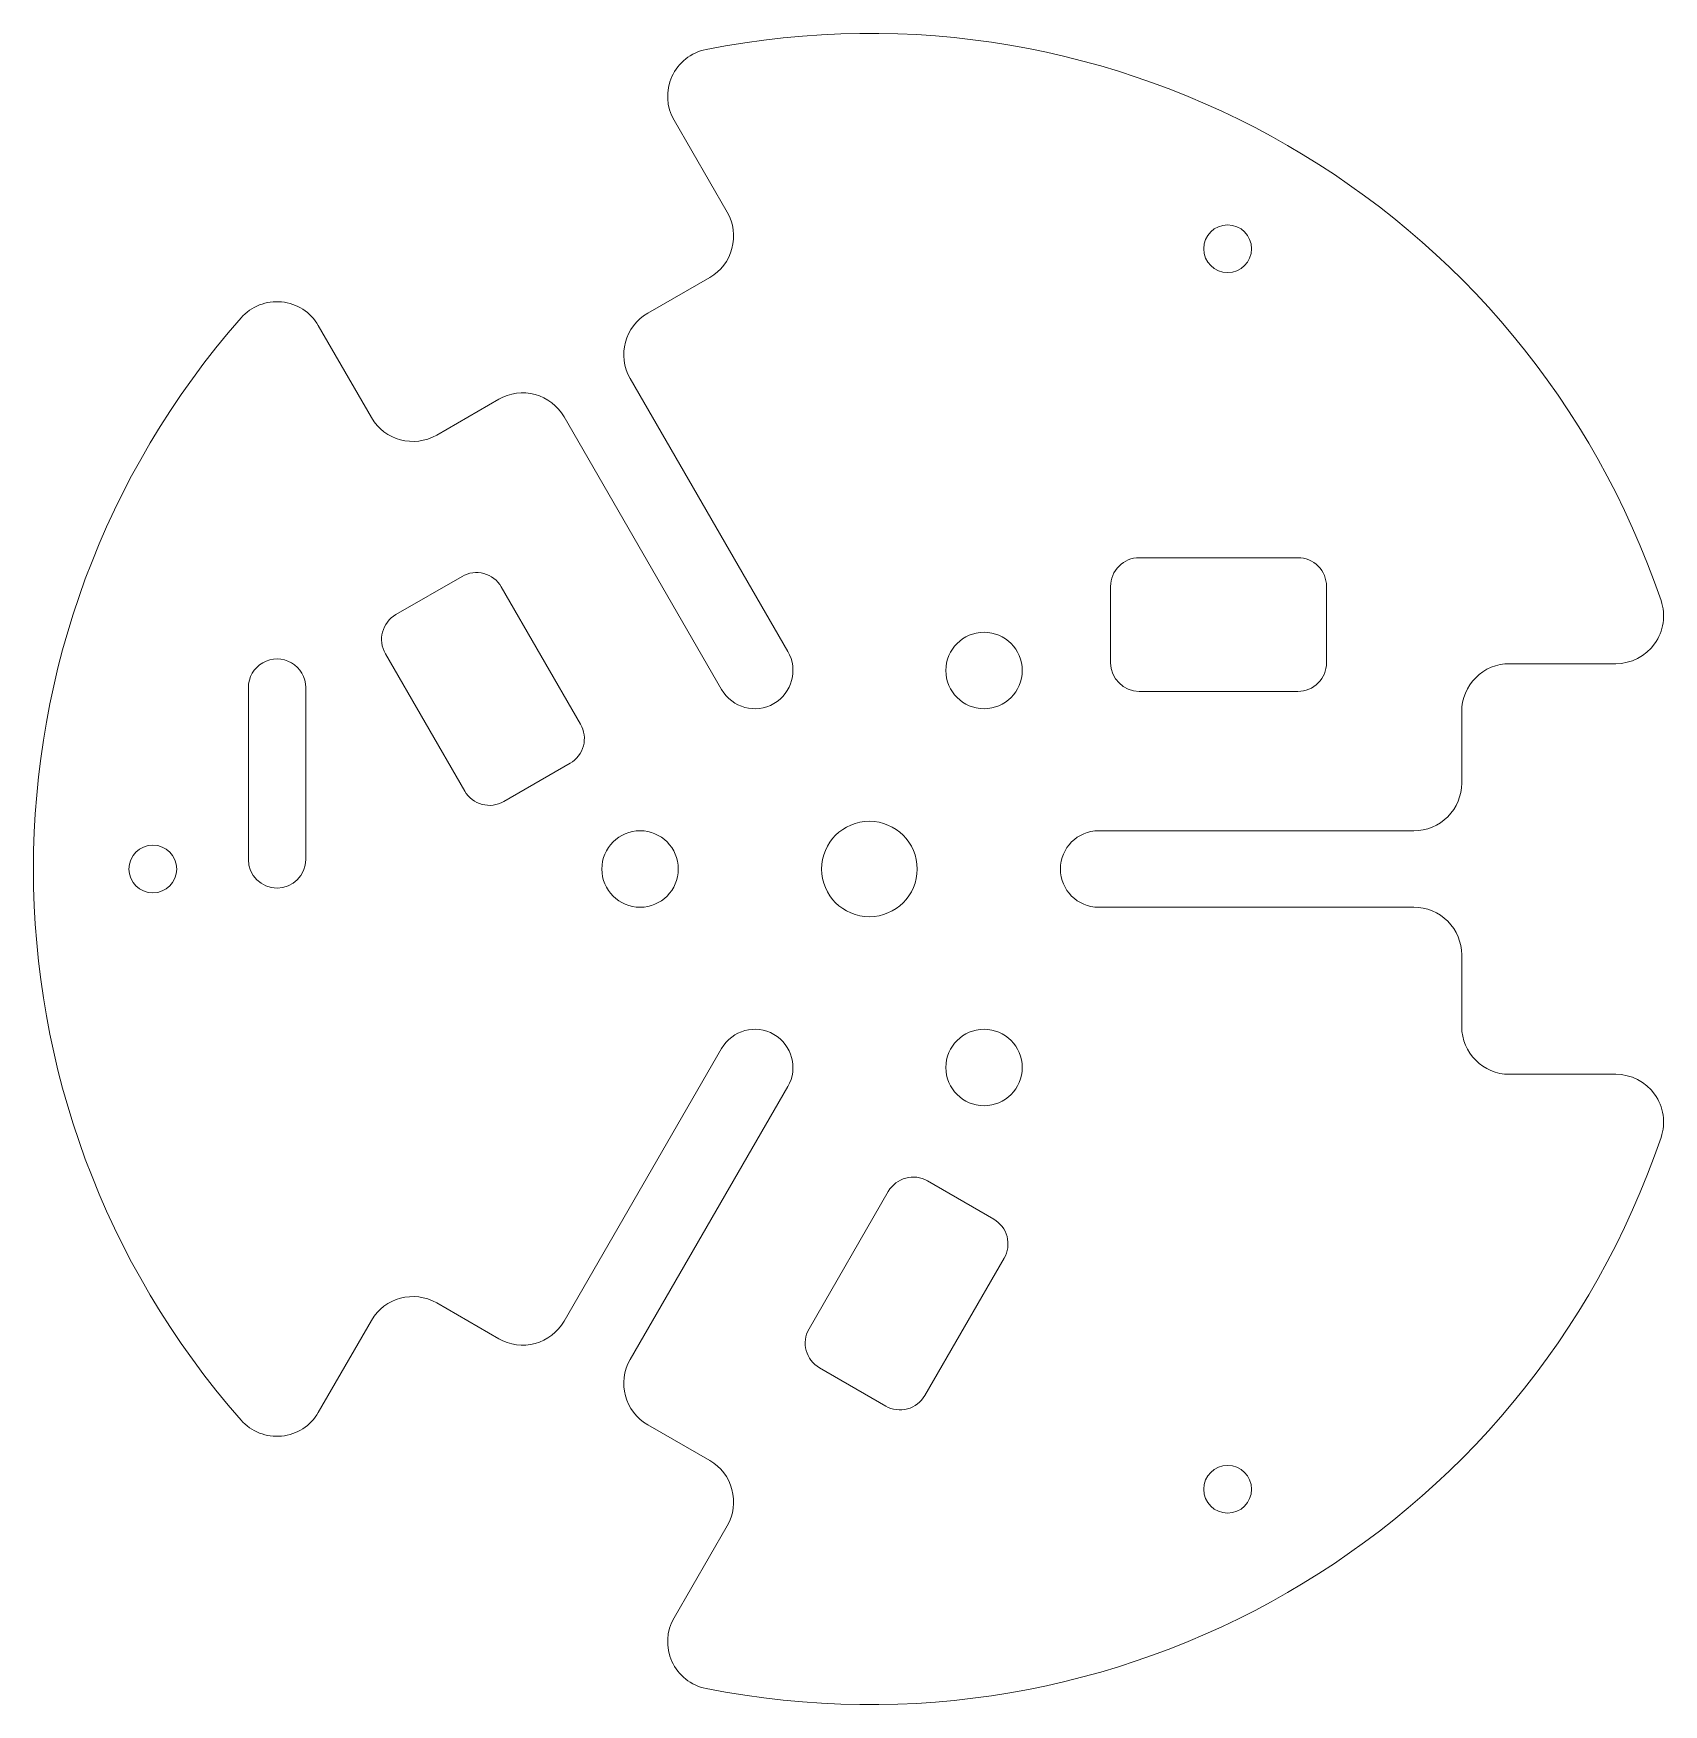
# Model space of a CAD drawing. Extents: x 65 to 235, y 62 to 238.
import ezdxf

# ---------------------------------------------------------------- set-up
doc = ezdxf.new("R2010")
doc.units = 0

msp = doc.modelspace()

# ---------------------------------------------------------------- linework, layer by layer
at = {"color": 1, "lineweight": 13}
for p, q in [((137.305496, 218.773712), (131.74144, 228.410919)), ((128.980179, 208.193573), (135.475357, 211.943573)), ((100.066399, 197.273697), (94.50235, 206.910919)), ((143.65004, 172.784607), (127.150047, 201.363449)), ((106.89653, 195.443573), (113.391716, 199.193573)), ((120.22184, 197.363449), (136.721848, 168.784607)), ((180.435944, 182.600006), (197.03595, 182.600006)), ((109.554794, 180.639313), (102.626587, 176.639313)), ((121.952873, 165.165222), (113.65287, 179.541245)), ((177.435944, 171.600006), (177.435944, 179.600006)), ((200.03595, 171.600006), (200.03595, 179.600006)), ((101.528519, 172.541245), (109.828514, 158.165222)), ((219.185944, 171.5), (230.314041, 171.5)), ((87.185944, 169), (87.185944, 151)), ((93.185944, 151), (93.185944, 169)), ((197.03595, 168.600006), (180.435944, 168.600006)), ((214.185944, 166.5), (214.185944, 159)), ((113.92659, 157.067139), (120.854797, 161.067139)), ((209.185944, 154), (176.185944, 154)), ((176.185944, 146), (209.185944, 146)), ((214.185944, 141), (214.185944, 133.5)), ((120.22184, 102.636551), (136.721848, 131.215393)), ((230.314041, 128.5), (219.185944, 128.5)), ((127.150047, 98.636551), (143.65004, 127.215393)), ((165.195297, 113.332855), (158.26709, 117.332855)), ((145.869019, 101.858765), (154.169022, 116.234787)), ((157.993378, 94.858765), (166.293365, 109.234787)), ((113.391716, 100.806427), (106.89653, 104.556427)), ((100.066399, 102.726303), (94.50235, 93.089081)), ((146.967087, 97.760681), (153.895294, 93.760681)), ((135.475357, 88.056427), (128.980179, 91.806427)), ((137.305496, 81.226295), (131.74144, 71.589081))]:
    msp.add_line(p, q, dxfattribs=at)
for centre, radius in [((189.685944, 214.951904), 2.5), ((164.185944, 170.784607), 4), ((128.185944, 150), 4), ((152.185944, 150), 5), ((77.185944, 150), 2.5), ((164.185944, 129.215393), 4), ((189.685944, 85.048096), 2.5)]:
    msp.add_circle(centre, radius, dxfattribs=at)
for centre, radius, start, end in [((152.185944, 150), 87.5, 18.736244, 101.263756), ((136.071564, 230.910919), 5, 101.263756, 210.000003), ((132.975357, 216.273712), 5, 299.999998, 30.000001), ((90.172226, 204.410919), 5, 30.000001, 138.73625), ((152.185944, 150), 87.5, 138.73625, 221.26375), ((131.480179, 203.863449), 5, 120.000003, 210.000003), ((115.891716, 194.863449), 5, 30.000001, 120.000003), ((104.39653, 199.773697), 5, 210.000003, 299.999998), ((180.435944, 179.600006), 3, 90.000003, 180.000005), ((197.03595, 179.600006), 3, 0, 90.000003), ((111.054794, 178.041245), 3, 30.000001, 120.000003), ((230.314041, 176.5), 5, 269.999997, 18.736244), ((104.126587, 174.041245), 3, 120.000003, 210.000003), ((90.185944, 169), 3, 0, 180.000005), ((140.185944, 170.784607), 4, 210.000003, 30.000001), ((180.435944, 171.600006), 3, 180.000005, 269.999997), ((197.03595, 171.600006), 3, 269.999997, 360), ((219.185944, 166.5), 5, 90.000003, 180.000005), ((119.354797, 163.665222), 3, 299.999998, 30.000001), ((112.42659, 159.665222), 3, 210.000003, 299.999998), ((209.185944, 159), 5, 269.999997, 360), ((176.185944, 150), 4, 90.000003, 269.999997), ((90.185944, 151), 3, 180.000005, 360), ((209.185944, 141), 5, 0, 90.000003), ((140.185944, 129.215393), 4, 329.999999, 149.999997), ((219.185944, 133.5), 5, 180.000005, 269.999997), ((230.314041, 123.5), 5, 341.263756, 90.000003), ((152.185944, 150), 87.5, 258.736244, 341.263756), ((156.76709, 114.734787), 3, 60.000002, 149.999997), ((163.695297, 110.734787), 3, 329.999999, 60.000002), ((104.39653, 100.226303), 5, 60.000002, 149.999997), ((115.891716, 105.136551), 5, 239.999997, 329.999999), ((148.467087, 100.358765), 3, 149.999997, 239.999997), ((131.480179, 96.136551), 5, 149.999997, 239.999997), ((155.395294, 96.358765), 3, 239.999997, 329.999999), ((90.172226, 95.589081), 5, 221.26375, 329.999999), ((132.975357, 83.726295), 5, 329.999999, 60.000002), ((136.071564, 69.089081), 5, 149.999997, 258.736244)]:
    msp.add_arc(centre, radius, start, end, dxfattribs=at)

doc.saveas('drawing.dxf')
